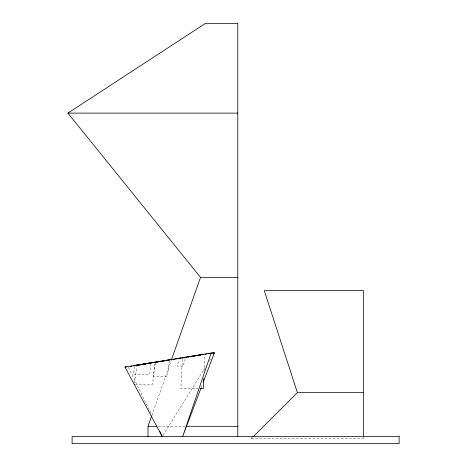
<?xml version="1.0" encoding="UTF-8"?>
<svg xmlns="http://www.w3.org/2000/svg" width="467" height="467" viewBox="0 0 467 467"><rect width="100%" height="100%" fill="white"/><g stroke="black" fill="none" stroke-linecap="round" stroke-linejoin="round"><path stroke-width="0.35" stroke-dasharray="2.33 1.75" d="M203.962 371.382L204.587 354.92M182.393 359.228L180.881 388.562L197.985 388.562M150.835 363.571L149.726 374.283L133.416 374.283L134.636 366.823M169.305 360.635L167.6 376.32L153.322 376.32L155.202 362.917M155.19 362.993L152.516 384.481L135.383 384.481M134.379 383.057L137.059 365.93M185.16 358.714L183.187 366.116L177.063 366.116L179.077 359.643M151.886 415.326L171.243 360.419M201.248 387.476L202.538 384.072M163.036 435.279L205.585 366.91M209.42 360.752L211.335 357.669M251.38 436.511L251.38 438.548L252.402 437.526M158.307 426.307L184.909 426.307M251.38 438.548L363.577 438.548L363.577 436.511M128.472 367.406L152.067 415.648"/><path stroke-width="0.7" d="M203.694 378.539L203.314 388.562L200.255 388.562M203.308 382.029L214.406 352.743L211.177 353.005L182.673 436.511L200.991 388.159M148.01 436.511L148.01 426.307L151.641 416.009M171.488 359.73L200.53 277.369L67.896 113.125L205.509 23.35L237.785 23.35L237.785 436.511M213.635 353.974L214.406 352.743L210.81 353.326M252.916 437.019L297.38 392.642L363.577 392.642M134.951 365.439L140.725 364.61M150.176 362.987L150.911 362.853L146.299 363.577M138.174 365.036L137.17 365.217L137.59 365.159M154.279 362.456L155.278 362.275L152.832 362.649M155.458 362.176L157.134 361.896M169.229 359.952L167.56 360.238M183.846 357.553L182.463 357.798L184.051 357.559M184.734 357.5L185.516 357.366L185.043 357.436M184.418 357.453L203.028 354.435M202.088 354.64L203.233 354.447M149.043 363.18L141.472 364.418M180.869 358.113L179.48 358.347L181.114 358.09M199.251 355.107L200.95 354.827M140.141 364.575L142.196 364.242M158.535 361.662L166.246 360.565M141.332 364.511L143.468 364.161M164.489 360.746L166.153 360.471M144.052 364.067L145.797 363.781M162.674 361.038L163.882 360.845M182.644 357.845L183.414 357.716M193.741 356.006L197.926 355.323M147.817 363.524L148.979 363.332M159.72 431.292L162.271 436.511L124.928 367.015L211.177 353.005M130.311 366.402L131.747 366.169M133.188 365.935L134.624 365.702M136.06 365.468L143.246 364.301M144.688 364.067L148.996 363.367M150.438 363.133L151.874 362.9M153.31 362.666L163.374 361.032M167.688 360.331L169.124 360.098M170.56 359.864L171.996 359.631M173.438 359.397L180.624 358.23M181.856 357.973L183.496 357.763M184.938 357.529L186.374 357.296M187.81 357.062L189.246 356.829M190.688 356.595L200.746 354.961M202.188 354.727L203.624 354.494M205.06 354.26L206.496 354.027M207.932 353.793L209.374 353.56M144.881 363.997L146.65 363.711M148.156 363.402L152.324 362.731M160.841 361.335L155.628 362.164M183.14 357.74L183.887 357.623M142.067 364.453L143.737 364.184M165.575 360.518L166.585 360.355M188.178 356.905L190.869 356.473M139.464 364.745L135.307 365.398M167.087 360.279L169.387 359.923M184.529 357.518L185.854 357.278M139.108 364.925L140.123 364.762M124.928 367.015L126.218 366.91M67.896 113.125L237.785 113.125M200.53 277.369L237.785 277.369M134.152 384.481L134.467 384.481M148.01 426.307L156.877 426.307M186.362 426.307L237.785 426.307M297.38 392.642L264.281 290.626L363.577 290.626L363.577 437.094M399.104 436.511L72.105 436.511L72.105 443.65L399.104 443.65L399.104 436.511"/></g></svg>
